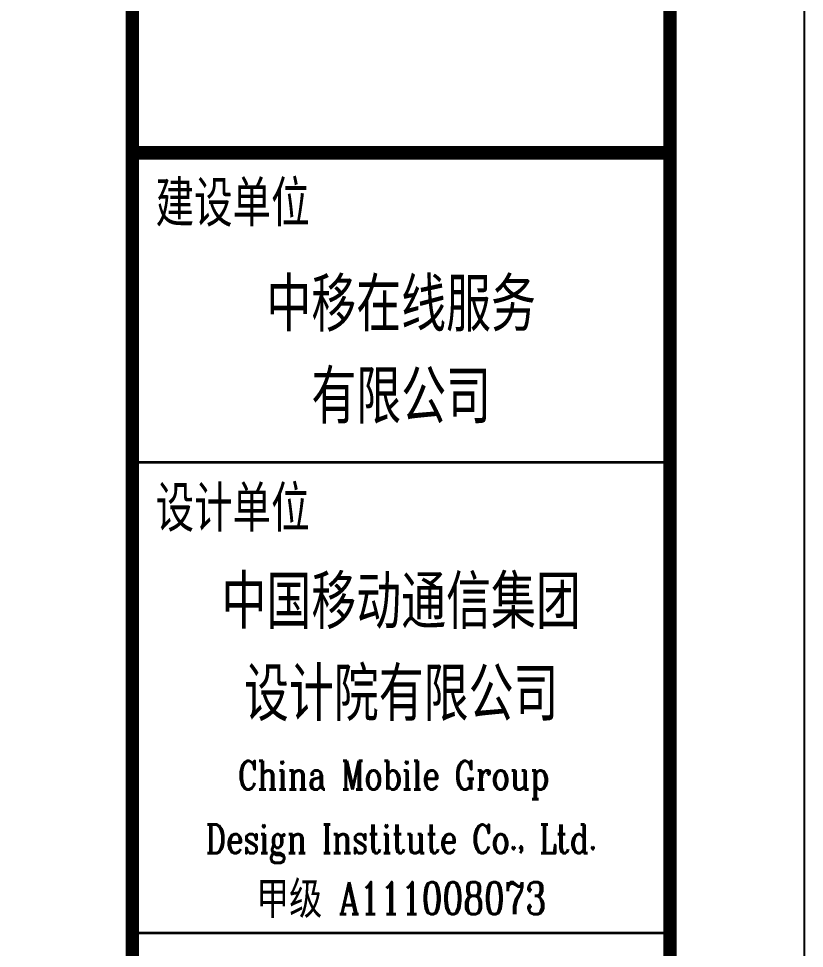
# Model space of a CAD drawing. Extents: x 1109697 to 1467097, y -139975 to 53891.
# Drawn here: x 1440251 to 1446097, y -51332 to -44419 of the extents above; entities that cross this region are included whole.
import ezdxf
from ezdxf.enums import TextEntityAlignment as Align

# ---------------------------------------------------------------- set-up
doc = ezdxf.new("R2010")
doc.units = 0
doc.header["$LTSCALE"] = 1000
doc.header["$MEASUREMENT"] = 0
doc.layers.add('PUB_TEXT', color=7, linetype='Continuous')
doc.layers.add('PUB_TITLE', color=4, linetype='Continuous')
doc.layers.add('图框', color=4, linetype='Continuous', lineweight=35)
doc.styles.add('-黑体', font='simhei.ttf', dxfattribs={"width": 0.8})
doc.styles.add('TK', font='complex_.ttf', dxfattribs={"width": 0.75, "bigfont": 'china'})

# ---------------------------------------------------------------- blocks, each defined once
blk = doc.blocks.new('图签01')
at = {"layer": '图框', "color": 4}
for p, q in [((1793883, 108164.5), (1797883, 108164.5)), ((1793883, 104664.5), (1797883, 104664.5))]:
    blk.add_line(p, q, dxfattribs=at)
at = {"layer": '图框', "linetype": 'Continuous', "const_width": 100}
blk.add_lwpolyline([(1793883, 110464.5), (1797883, 110464.5)], dxfattribs=at)
at = {"layer": '图框', "style": '-黑体', "width": 0.7}
for s, p in [('建设单位', (1794055.7, 109949)), ('设计单位', (1794055.7, 107680.5))]:
    blk.add_text(s, height=300, dxfattribs=at).set_placement(p)
for s, p in [('中移在线服务', (1795883, 109174)), ('有限公司', (1795883, 108488.8)), ('中国移动通信集团', (1795883, 106963)), ('设计院有限公司', (1795883, 106277.8))]:
    blk.add_text(s, height=350, dxfattribs=at).set_placement(p, align=Align.CENTER)
at = {"layer": '图框', "color": 4, "style": 'TK', "width": 0.75}
for s, height, p in [('China Mobile Group ', 213.333, (1795883, 105729.2)), ('Design Institute Co., Ltd.', 213.333, (1795883, 105255.8)), ('甲级 A111008073', 240, (1795883, 104802.3))]:
    blk.add_text(s, height=height, dxfattribs=at).set_placement(p, align=Align.CENTER)

msp = doc.modelspace()

# ---------------------------------------------------------------- linework, layer by layer
at = {"layer": 'PUB_TITLE'}
msp.add_lwpolyline([(1361997, -74118.9), (1446097, -74118.9), (1446097, -14718.9), (1361997, -14718.9)], close=True, dxfattribs=at)
at = {"layer": 'PUB_TITLE', "const_width": 100}
msp.add_lwpolyline([(1364497, -73118.9), (1445097, -73118.9), (1445097, -15718.9), (1364497, -15718.9)], close=True, dxfattribs=at)
msp.add_lwpolyline([(1441097, -15718.9), (1441097, -73118.9)], dxfattribs=at)

# ---------------------------------------------------------------- block references
at = {"layer": 'PUB_TEXT'}
msp.add_blockref('图签01', (-352786, -155881.3), dxfattribs=at)

doc.saveas('drawing.dxf')
